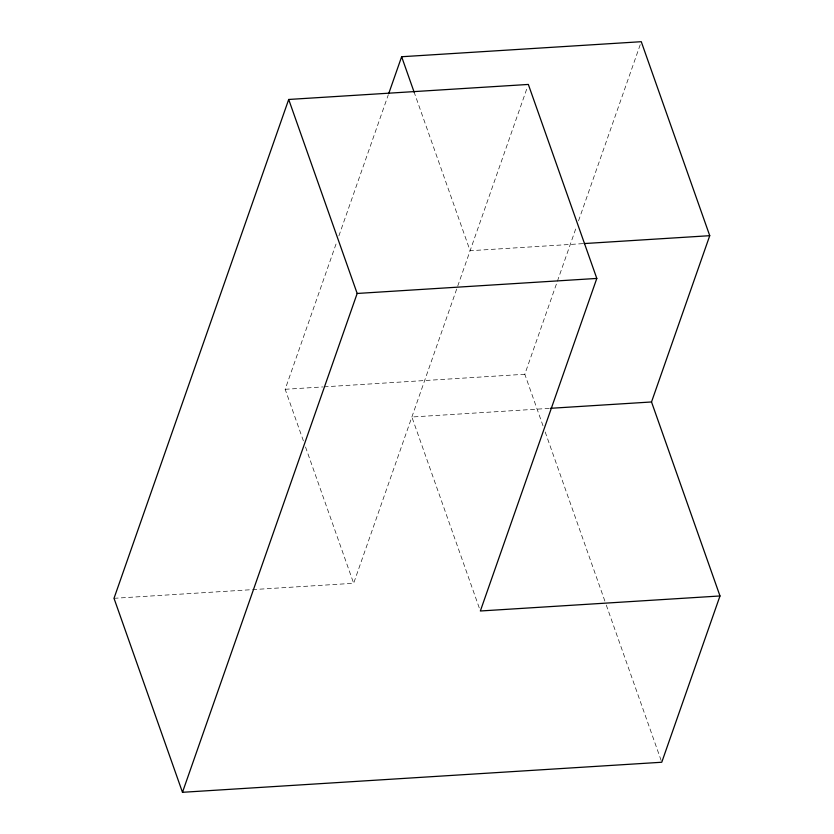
<?xml version="1.0" encoding="UTF-8"?>
<svg xmlns="http://www.w3.org/2000/svg" width="834" height="834" viewBox="0 0 834 834"><rect width="100%" height="100%" fill="white"/><g stroke="black" fill="none" stroke-linecap="round" stroke-linejoin="round"><path stroke-width="0.63" stroke-dasharray="4.17 3.13" d="M303.378 440.852L285.165 389.29L336.738 242.027M338.885 235.897L388.31 94.774M252.608 589.617L353.647 583.279L527.484 86.882M543.017 425.83L524.815 374.257L576.377 227.004M578.525 220.864L640.846 42.93M582.799 243.653L470.105 250.721L414.196 92.334M285.165 389.29L322.737 386.934M324.03 386.851L524.815 374.257M549.189 408.389L411.881 417L479.487 608.539M114.008 598.312L251.315 589.701M545.186 431.97L605.859 603.858M606.287 605.088L661.769 762.245M305.536 446.993L353.647 583.279"/><path stroke-width="1.25" d="M719.992 595.966L480.353 610.988L596.81 278.431L528.339 84.442L288.7 99.465L114.008 598.312L182.479 792.3L661.769 762.245L719.992 595.966L651.521 401.967L709.744 235.688L641.273 41.7L401.634 56.733L388.738 93.544M182.479 792.3L357.171 293.464L288.7 99.465M584.102 243.57L709.744 235.688M357.171 293.464L596.81 278.431M550.482 408.306L651.521 401.967M401.634 56.733L414.196 92.334"/></g></svg>
